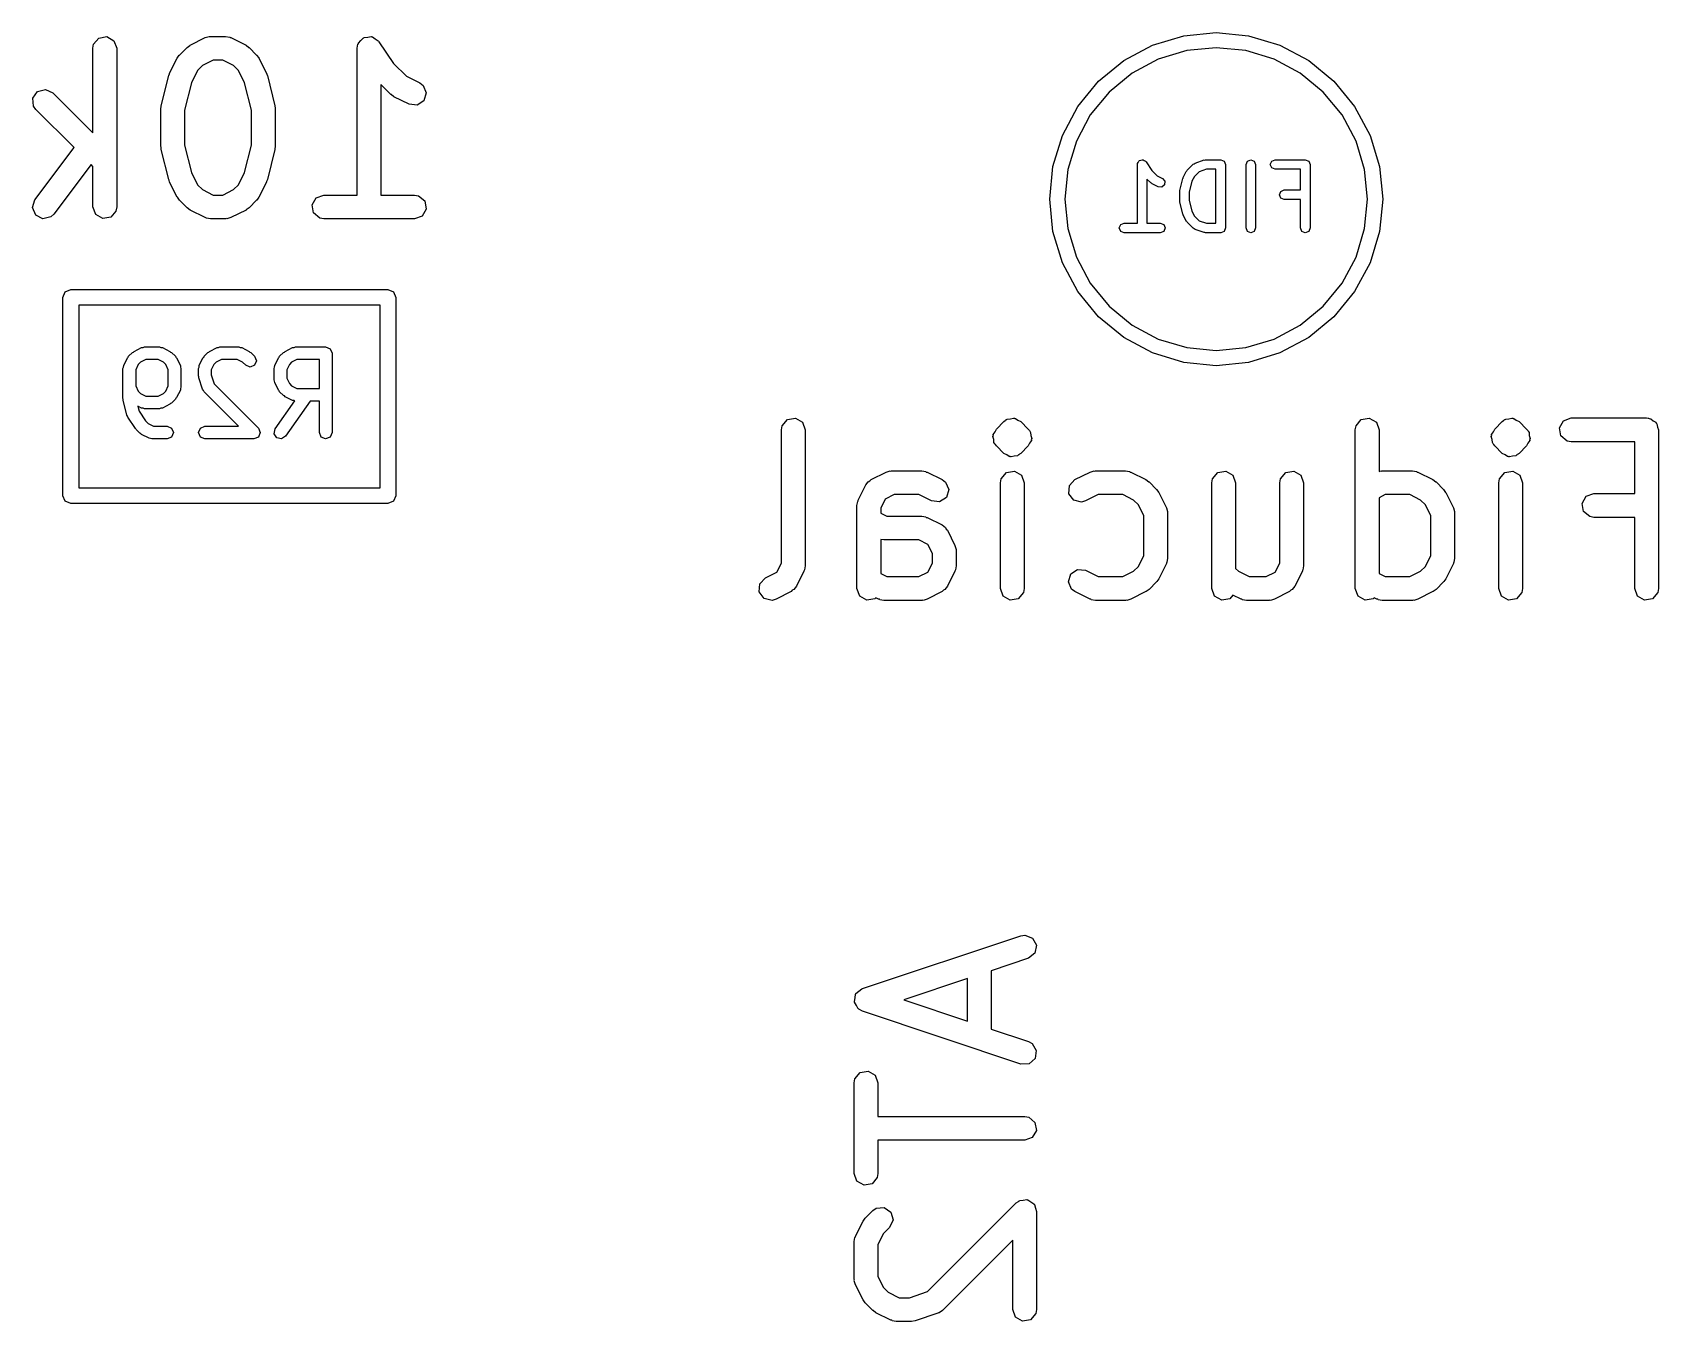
# Model space of a CAD drawing. Extents: x 0.04 to 2.99, y 0.2 to 2.17.
# Drawn here: x 2.5841 to 2.9878, y 1.4794 to 1.7993 of the extents above; entities that cross this region are included whole.
import ezdxf

# ---------------------------------------------------------------- set-up
doc = ezdxf.new("R2010")
doc.units = 0
doc.header["$MEASUREMENT"] = 0
doc.layers.add('BLACK', color=7, linetype='CONTINUOUS')

msp = doc.modelspace()

# ---------------------------------------------------------------- linework, layer by layer
at = {"layer": 'BLACK', "linetype": 'CONTINUOUS'}
for p, q in [((2.59911, 1.79542), (2.59929, 1.79643)), ((2.59929, 1.79643), (2.60059, 1.79798)), ((2.60059, 1.79798), (2.60258, 1.79833)), ((2.60258, 1.79833), (2.60433, 1.79732)), ((2.60433, 1.79732), (2.60502, 1.79542)), ((2.62324, 1.79619), (2.62699, 1.79807)), ((2.62699, 1.79807), (2.62798, 1.79836)), ((2.62798, 1.79836), (2.62815, 1.79832)), ((2.62815, 1.79832), (2.62831, 1.79838)), ((2.62831, 1.79838), (2.63206, 1.79838)), ((2.63206, 1.79838), (2.63307, 1.7982)), ((2.63307, 1.7982), (2.63321, 1.79809)), ((2.63321, 1.79809), (2.63338, 1.79807)), ((2.63338, 1.79807), (2.63713, 1.79619)), ((2.66473, 1.79542), (2.66491, 1.79643)), ((2.66491, 1.79643), (2.66502, 1.79656)), ((2.66502, 1.79656), (2.66504, 1.79673)), ((2.66504, 1.79673), (2.66566, 1.79733)), ((2.66566, 1.79733), (2.66621, 1.79798)), ((2.66621, 1.79798), (2.66637, 1.79801)), ((2.66637, 1.79801), (2.6665, 1.79813)), ((2.6665, 1.79813), (2.66735, 1.79818)), ((2.66735, 1.79818), (2.6682, 1.79833)), ((2.6682, 1.79833), (2.66834, 1.79825)), ((2.66834, 1.79825), (2.66851, 1.79826)), ((2.66851, 1.79826), (2.6692, 1.79775)), ((2.6692, 1.79775), (2.66995, 1.79732)), ((2.66995, 1.79732), (2.67, 1.79716)), ((2.67, 1.79716), (2.67014, 1.79706)), ((2.67014, 1.79706), (2.67373, 1.79168)), ((2.86218, 1.79619), (2.86994, 1.79854)), ((2.86994, 1.79854), (2.878, 1.79934)), ((2.878, 1.79934), (2.88606, 1.79854)), ((2.88606, 1.79854), (2.89382, 1.79619)), ((2.59911, 1.77443), (2.59911, 1.79542)), ((2.60502, 1.79542), (2.60502, 1.75605)), ((2.61817, 1.78925), (2.62005, 1.793)), ((2.62005, 1.793), (2.62057, 1.7937)), ((2.62057, 1.7937), (2.6206, 1.79376)), ((2.6206, 1.79376), (2.62248, 1.79564)), ((2.62248, 1.79564), (2.6232, 1.79614)), ((2.6232, 1.79614), (2.62324, 1.79619)), ((2.62901, 1.79247), (2.62631, 1.79112)), ((2.63137, 1.79247), (2.62901, 1.79247)), ((2.63406, 1.79112), (2.63137, 1.79247)), ((2.63713, 1.79619), (2.63784, 1.79566)), ((2.63784, 1.79566), (2.6379, 1.79564)), ((2.6379, 1.79564), (2.63977, 1.79376)), ((2.63977, 1.79376), (2.64028, 1.79304)), ((2.64028, 1.79304), (2.64033, 1.793)), ((2.64033, 1.793), (2.6422, 1.78925)), ((2.66473, 1.75901), (2.66473, 1.79542)), ((2.85503, 1.79237), (2.86218, 1.79619)), ((2.86362, 1.79272), (2.85712, 1.78925)), ((2.87067, 1.79486), (2.86362, 1.79272)), ((2.878, 1.79558), (2.87067, 1.79486)), ((2.88533, 1.79486), (2.878, 1.79558)), ((2.89238, 1.79272), (2.88533, 1.79486)), ((2.89888, 1.78925), (2.89238, 1.79272)), ((2.89382, 1.79619), (2.90097, 1.79237)), ((2.61607, 1.78114), (2.61795, 1.78864)), ((2.61795, 1.78864), (2.61816, 1.78911)), ((2.61816, 1.78911), (2.61817, 1.78925)), ((2.62512, 1.78993), (2.6236, 1.78689)), ((2.62631, 1.79112), (2.62512, 1.78993)), ((2.63526, 1.78993), (2.63406, 1.79112)), ((2.63678, 1.78689), (2.63526, 1.78993)), ((2.6422, 1.78925), (2.64235, 1.78876)), ((2.64235, 1.78876), (2.64243, 1.78864)), ((2.64243, 1.78864), (2.6443, 1.78114)), ((2.67373, 1.79168), (2.67693, 1.78848)), ((2.67693, 1.78848), (2.68025, 1.78682)), ((2.84877, 1.78723), (2.85503, 1.79237)), ((2.85712, 1.78925), (2.85143, 1.78457)), ((2.90457, 1.78457), (2.89888, 1.78925)), ((2.90097, 1.79237), (2.90723, 1.78723)), ((2.58422, 1.78307), (2.58537, 1.78472)), ((2.58537, 1.78472), (2.58733, 1.78524)), ((2.58733, 1.78524), (2.58916, 1.78439)), ((2.58916, 1.78439), (2.59911, 1.77443)), ((2.6236, 1.78689), (2.62189, 1.78006)), ((2.63848, 1.78006), (2.63678, 1.78689)), ((2.67309, 1.78396), (2.67064, 1.78642)), ((2.67064, 1.78642), (2.67064, 1.75901)), ((2.68025, 1.78682), (2.68108, 1.78621)), ((2.68108, 1.78621), (2.68188, 1.78435)), ((2.68188, 1.78435), (2.6813, 1.78242)), ((2.84363, 1.78097), (2.84877, 1.78723)), ((2.85143, 1.78457), (2.84675, 1.77888)), ((2.90925, 1.77888), (2.90457, 1.78457)), ((2.90723, 1.78723), (2.91237, 1.78097)), ((2.58439, 1.78105), (2.58422, 1.78307)), ((2.58498, 1.78021), (2.58439, 1.78105)), ((2.61599, 1.78043), (2.61609, 1.78101)), ((2.61599, 1.77105), (2.61599, 1.78043)), ((2.61609, 1.78101), (2.61607, 1.78114)), ((2.6443, 1.78114), (2.64434, 1.78055)), ((2.64434, 1.78055), (2.64439, 1.78043)), ((2.64439, 1.78043), (2.64439, 1.77105)), ((2.67315, 1.78394), (2.67309, 1.78396)), ((2.67386, 1.78341), (2.67315, 1.78394)), ((2.67761, 1.78153), (2.67386, 1.78341)), ((2.67962, 1.7813), (2.67761, 1.78153)), ((2.6813, 1.78242), (2.67962, 1.7813)), ((2.83981, 1.77382), (2.84363, 1.78097)), ((2.91237, 1.78097), (2.91619, 1.77382)), ((2.59442, 1.77078), (2.58498, 1.78021)), ((2.62189, 1.78006), (2.62189, 1.77142)), ((2.63848, 1.77142), (2.63848, 1.78006)), ((2.84675, 1.77888), (2.84328, 1.77238)), ((2.91272, 1.77238), (2.90925, 1.77888)), ((2.83746, 1.76606), (2.83981, 1.77382)), ((2.84328, 1.77238), (2.84114, 1.76533)), ((2.91486, 1.76533), (2.91272, 1.77238)), ((2.91619, 1.77382), (2.91854, 1.76606)), ((2.58471, 1.75783), (2.59442, 1.77078)), ((2.61603, 1.77092), (2.61599, 1.77105)), ((2.61607, 1.77034), (2.61603, 1.77092)), ((2.61795, 1.76284), (2.61607, 1.77034)), ((2.62189, 1.77142), (2.6236, 1.76458)), ((2.63678, 1.76458), (2.63848, 1.77142)), ((2.6443, 1.77034), (2.64243, 1.76284)), ((2.64439, 1.77105), (2.64429, 1.77047)), ((2.64429, 1.77047), (2.6443, 1.77034)), ((2.59864, 1.76656), (2.58943, 1.75428)), ((2.59911, 1.76608), (2.59864, 1.76656)), ((2.59911, 1.75605), (2.59911, 1.76608)), ((2.6236, 1.76458), (2.62512, 1.76155)), ((2.63526, 1.76155), (2.63678, 1.76458)), ((2.83666, 1.758), (2.83746, 1.76606)), ((2.84114, 1.76533), (2.84042, 1.758)), ((2.85845, 1.76659), (2.85849, 1.7667)), ((2.85845, 1.75202), (2.85845, 1.76659)), ((2.85847, 1.76682), (2.85866, 1.7671)), ((2.85849, 1.7667), (2.85847, 1.76682)), ((2.85866, 1.7671), (2.85879, 1.76742)), ((2.85879, 1.76742), (2.8589, 1.76747)), ((2.8589, 1.76747), (2.85897, 1.76757)), ((2.85897, 1.76757), (2.85931, 1.76764)), ((2.85931, 1.76764), (2.85963, 1.76777)), ((2.85963, 1.76777), (2.85974, 1.76772)), ((2.85974, 1.76772), (2.85986, 1.76774)), ((2.85986, 1.76774), (2.86014, 1.76755)), ((2.86014, 1.76755), (2.86046, 1.76742)), ((2.86046, 1.76742), (2.86051, 1.76731)), ((2.86051, 1.76731), (2.86061, 1.76724)), ((2.86061, 1.76724), (2.86204, 1.76509)), ((2.86204, 1.76509), (2.86333, 1.76381)), ((2.86982, 1.76336), (2.87057, 1.76486)), ((2.87057, 1.76486), (2.87072, 1.76499)), ((2.87072, 1.76499), (2.87079, 1.76517)), ((2.87079, 1.76517), (2.87229, 1.76667)), ((2.87229, 1.76667), (2.87254, 1.76678)), ((2.87254, 1.76678), (2.87275, 1.76696)), ((2.87376, 1.7648), (2.8726, 1.76364)), ((2.87275, 1.76696), (2.875, 1.76771)), ((2.87557, 1.7654), (2.87376, 1.7648)), ((2.875, 1.76771), (2.8752, 1.76769)), ((2.8752, 1.76769), (2.87538, 1.76777)), ((2.87538, 1.76777), (2.87912, 1.76777)), ((2.87794, 1.7654), (2.87557, 1.7654)), ((2.87794, 1.75202), (2.87794, 1.7654)), ((2.87912, 1.76777), (2.87996, 1.76742)), ((2.87996, 1.76742), (2.88031, 1.76659)), ((2.88031, 1.76659), (2.88031, 1.75084)), ((2.88544, 1.76659), (2.88579, 1.76742)), ((2.88544, 1.75084), (2.88544, 1.76659)), ((2.88579, 1.76742), (2.88662, 1.76777)), ((2.88662, 1.76777), (2.88746, 1.76742)), ((2.88746, 1.76742), (2.8878, 1.76659)), ((2.8878, 1.76659), (2.8878, 1.75084)), ((2.89144, 1.76659), (2.89179, 1.76742)), ((2.89179, 1.76575), (2.89144, 1.76659)), ((2.89179, 1.76742), (2.89262, 1.76777)), ((2.89262, 1.7654), (2.89179, 1.76575)), ((2.89262, 1.76777), (2.90012, 1.76777)), ((2.89894, 1.7654), (2.89262, 1.7654)), ((2.89894, 1.76027), (2.89894, 1.7654)), ((2.90012, 1.76777), (2.90096, 1.76742)), ((2.90096, 1.76742), (2.9013, 1.76659)), ((2.9013, 1.76659), (2.9013, 1.75084)), ((2.91558, 1.758), (2.91486, 1.76533)), ((2.91854, 1.76606), (2.91934, 1.758)), ((2.61803, 1.76272), (2.61795, 1.76284)), ((2.61817, 1.76223), (2.61803, 1.76272)), ((2.62005, 1.75848), (2.61817, 1.76223)), ((2.62512, 1.76155), (2.62631, 1.76036)), ((2.62631, 1.76036), (2.62901, 1.75901)), ((2.63137, 1.75901), (2.63406, 1.76036)), ((2.63406, 1.76036), (2.63526, 1.76155)), ((2.6422, 1.76223), (2.64033, 1.75848)), ((2.64222, 1.76237), (2.6422, 1.76223)), ((2.64243, 1.76284), (2.64222, 1.76237)), ((2.86179, 1.762), (2.86081, 1.76298)), ((2.86081, 1.76298), (2.86081, 1.75202)), ((2.86197, 1.76193), (2.86179, 1.762)), ((2.8621, 1.76178), (2.86197, 1.76193)), ((2.8636, 1.76103), (2.8621, 1.76178)), ((2.86333, 1.76381), (2.86465, 1.76314)), ((2.8645, 1.76097), (2.8636, 1.76103)), ((2.86518, 1.76156), (2.8645, 1.76097)), ((2.86465, 1.76314), (2.86525, 1.76246)), ((2.86525, 1.76246), (2.86518, 1.76156)), ((2.86898, 1.76012), (2.86973, 1.76312)), ((2.869, 1.75997), (2.86898, 1.76012)), ((2.86973, 1.76312), (2.86981, 1.76323)), ((2.86981, 1.76323), (2.86982, 1.76336)), ((2.87199, 1.76242), (2.87131, 1.75969)), ((2.8726, 1.76364), (2.87199, 1.76242)), ((2.89404, 1.75992), (2.89487, 1.76027)), ((2.89487, 1.76027), (2.89894, 1.76027)), ((2.58412, 1.75589), (2.58471, 1.75783)), ((2.62009, 1.75844), (2.62005, 1.75848)), ((2.6206, 1.75772), (2.62009, 1.75844)), ((2.62248, 1.75584), (2.6206, 1.75772)), ((2.62901, 1.75901), (2.63137, 1.75901)), ((2.63977, 1.75772), (2.6379, 1.75584)), ((2.6398, 1.75777), (2.63977, 1.75772)), ((2.64033, 1.75848), (2.6398, 1.75777)), ((2.65353, 1.75657), (2.65454, 1.75832)), ((2.65388, 1.75458), (2.65353, 1.75657)), ((2.65454, 1.75832), (2.65643, 1.75901)), ((2.65643, 1.75901), (2.66473, 1.75901)), ((2.67064, 1.75901), (2.67893, 1.75901)), ((2.67893, 1.75901), (2.67994, 1.75883)), ((2.67994, 1.75883), (2.68149, 1.75753)), ((2.68149, 1.75753), (2.68184, 1.75554)), ((2.83746, 1.74994), (2.83666, 1.758)), ((2.84042, 1.758), (2.84114, 1.75067)), ((2.86894, 1.75984), (2.869, 1.75997)), ((2.86894, 1.75759), (2.86894, 1.75984)), ((2.869, 1.75745), (2.86894, 1.75759)), ((2.86898, 1.7573), (2.869, 1.75745)), ((2.86973, 1.7543), (2.86898, 1.7573)), ((2.87131, 1.75969), (2.87131, 1.75773)), ((2.87131, 1.75773), (2.87199, 1.755)), ((2.89369, 1.75909), (2.89404, 1.75992)), ((2.89404, 1.75825), (2.89369, 1.75909)), ((2.89487, 1.75791), (2.89404, 1.75825)), ((2.89894, 1.75791), (2.89487, 1.75791)), ((2.89894, 1.75084), (2.89894, 1.75791)), ((2.91486, 1.75067), (2.91558, 1.758)), ((2.91934, 1.758), (2.91854, 1.74994)), ((2.58491, 1.75404), (2.58412, 1.75589)), ((2.58672, 1.75312), (2.58491, 1.75404)), ((2.58868, 1.75358), (2.58672, 1.75312)), ((2.58943, 1.75428), (2.58868, 1.75358)), ((2.5998, 1.75416), (2.59911, 1.75605)), ((2.60155, 1.75315), (2.5998, 1.75416)), ((2.60354, 1.7535), (2.60155, 1.75315)), ((2.60484, 1.75504), (2.60354, 1.7535)), ((2.60502, 1.75605), (2.60484, 1.75504)), ((2.62253, 1.75581), (2.62248, 1.75584)), ((2.62324, 1.75529), (2.62253, 1.75581)), ((2.62699, 1.75341), (2.62324, 1.75529)), ((2.62717, 1.75339), (2.62699, 1.75341)), ((2.6273, 1.75328), (2.62717, 1.75339)), ((2.62831, 1.7531), (2.6273, 1.75328)), ((2.63206, 1.7531), (2.62831, 1.7531)), ((2.63223, 1.75316), (2.63206, 1.7531)), ((2.6324, 1.75312), (2.63223, 1.75316)), ((2.63338, 1.75341), (2.6324, 1.75312)), ((2.63713, 1.75529), (2.63338, 1.75341)), ((2.63718, 1.75533), (2.63713, 1.75529)), ((2.6379, 1.75584), (2.63718, 1.75533)), ((2.65542, 1.75328), (2.65388, 1.75458)), ((2.65643, 1.7531), (2.65542, 1.75328)), ((2.67893, 1.7531), (2.65643, 1.7531)), ((2.68083, 1.75379), (2.67893, 1.7531)), ((2.68184, 1.75554), (2.68083, 1.75379)), ((2.85429, 1.75167), (2.85513, 1.75202)), ((2.85513, 1.75202), (2.85845, 1.75202)), ((2.86081, 1.75202), (2.86413, 1.75202)), ((2.86413, 1.75202), (2.86496, 1.75167)), ((2.86981, 1.75419), (2.86973, 1.7543)), ((2.86982, 1.75406), (2.86981, 1.75419)), ((2.87057, 1.75256), (2.86982, 1.75406)), ((2.87072, 1.75243), (2.87057, 1.75256)), ((2.87079, 1.75225), (2.87072, 1.75243)), ((2.87229, 1.75075), (2.87079, 1.75225)), ((2.87199, 1.755), (2.8726, 1.75379)), ((2.8726, 1.75379), (2.87376, 1.75262)), ((2.87376, 1.75262), (2.87557, 1.75202)), ((2.87557, 1.75202), (2.87794, 1.75202)), ((2.83981, 1.74218), (2.83746, 1.74994)), ((2.84114, 1.75067), (2.84328, 1.74362)), ((2.85395, 1.75084), (2.85429, 1.75167)), ((2.85429, 1.75), (2.85395, 1.75084)), ((2.85513, 1.74966), (2.85429, 1.75)), ((2.85963, 1.74966), (2.85513, 1.74966)), ((2.86413, 1.74966), (2.85963, 1.74966)), ((2.86496, 1.75), (2.86413, 1.74966)), ((2.86496, 1.75167), (2.86531, 1.75084)), ((2.86531, 1.75084), (2.86496, 1.75)), ((2.87254, 1.75065), (2.87229, 1.75075)), ((2.87275, 1.75047), (2.87254, 1.75065)), ((2.875, 1.74972), (2.87275, 1.75047)), ((2.8752, 1.74973), (2.875, 1.74972)), ((2.87538, 1.74966), (2.8752, 1.74973)), ((2.87912, 1.74966), (2.87538, 1.74966)), ((2.87996, 1.75), (2.87912, 1.74966)), ((2.88031, 1.75084), (2.87996, 1.75)), ((2.88579, 1.75), (2.88544, 1.75084)), ((2.88662, 1.74966), (2.88579, 1.75)), ((2.88746, 1.75), (2.88662, 1.74966)), ((2.8878, 1.75084), (2.88746, 1.75)), ((2.89929, 1.75), (2.89894, 1.75084)), ((2.90012, 1.74966), (2.89929, 1.75)), ((2.90096, 1.75), (2.90012, 1.74966)), ((2.9013, 1.75084), (2.90096, 1.75)), ((2.91272, 1.74362), (2.91486, 1.75067)), ((2.91854, 1.74994), (2.91619, 1.74218)), ((2.84363, 1.73503), (2.83981, 1.74218)), ((2.84328, 1.74362), (2.84675, 1.73712)), ((2.90925, 1.73712), (2.91272, 1.74362)), ((2.91619, 1.74218), (2.91237, 1.73503)), ((2.84675, 1.73712), (2.85143, 1.73143)), ((2.90457, 1.73143), (2.90925, 1.73712)), ((2.59166, 1.73361), (2.59224, 1.735)), ((2.59166, 1.68439), (2.59166, 1.73361)), ((2.59224, 1.735), (2.59363, 1.73557)), ((2.59363, 1.73557), (2.67237, 1.73557)), ((2.67237, 1.73557), (2.67376, 1.735)), ((2.67376, 1.735), (2.67434, 1.73361)), ((2.67434, 1.73361), (2.67434, 1.68439)), ((2.84877, 1.72877), (2.84363, 1.73503)), ((2.91237, 1.73503), (2.90723, 1.72877)), ((2.5956, 1.73164), (2.5956, 1.68636)), ((2.6704, 1.73164), (2.5956, 1.73164)), ((2.6704, 1.68636), (2.6704, 1.73164)), ((2.85503, 1.72363), (2.84877, 1.72877)), ((2.85143, 1.73143), (2.85712, 1.72675)), ((2.89888, 1.72675), (2.90457, 1.73143)), ((2.90723, 1.72877), (2.90097, 1.72363)), ((2.85712, 1.72675), (2.86362, 1.72328)), ((2.89238, 1.72328), (2.89888, 1.72675)), ((2.60798, 1.71898), (2.60892, 1.71992)), ((2.60892, 1.71992), (2.60916, 1.72002)), ((2.60916, 1.72002), (2.60933, 1.72021)), ((2.60933, 1.72021), (2.6112, 1.72115)), ((2.6112, 1.72115), (2.61157, 1.72118)), ((2.61157, 1.72118), (2.61191, 1.72132)), ((2.61191, 1.72132), (2.61566, 1.72132)), ((2.61566, 1.72132), (2.616, 1.72118)), ((2.616, 1.72118), (2.61636, 1.72115)), ((2.61636, 1.72115), (2.61824, 1.72021)), ((2.61824, 1.72021), (2.61841, 1.72002)), ((2.61841, 1.72002), (2.61865, 1.71992)), ((2.61865, 1.71992), (2.61958, 1.71898)), ((2.62673, 1.71898), (2.62767, 1.71992)), ((2.62767, 1.71992), (2.62791, 1.72002)), ((2.62791, 1.72002), (2.62808, 1.72021)), ((2.62808, 1.72021), (2.62995, 1.72115)), ((2.62995, 1.72115), (2.63032, 1.72118)), ((2.63032, 1.72118), (2.63066, 1.72132)), ((2.63066, 1.72132), (2.63534, 1.72132)), ((2.63534, 1.72132), (2.63568, 1.72118)), ((2.63568, 1.72118), (2.63605, 1.72115)), ((2.63605, 1.72115), (2.63792, 1.72021)), ((2.63792, 1.72021), (2.63809, 1.72002)), ((2.63809, 1.72002), (2.63833, 1.71992)), ((2.63833, 1.71992), (2.63927, 1.71898)), ((2.64548, 1.71898), (2.64642, 1.71992)), ((2.64642, 1.71992), (2.64666, 1.72002)), ((2.64666, 1.72002), (2.64683, 1.72021)), ((2.64683, 1.72021), (2.6487, 1.72115)), ((2.6487, 1.72115), (2.64907, 1.72118)), ((2.64907, 1.72118), (2.6494, 1.72132)), ((2.6494, 1.72132), (2.6569, 1.72132)), ((2.6569, 1.72132), (2.65802, 1.72086)), ((2.65802, 1.72086), (2.65848, 1.71974)), ((2.65848, 1.71974), (2.65848, 1.70006)), ((2.86218, 1.71981), (2.85503, 1.72363)), ((2.86994, 1.71746), (2.86218, 1.71981)), ((2.86362, 1.72328), (2.87067, 1.72114)), ((2.87067, 1.72114), (2.878, 1.72042)), ((2.878, 1.72042), (2.88533, 1.72114)), ((2.88533, 1.72114), (2.89238, 1.72328)), ((2.89382, 1.71981), (2.88606, 1.71746)), ((2.90097, 1.72363), (2.89382, 1.71981)), ((2.60658, 1.71599), (2.60672, 1.71633)), ((2.60658, 1.70849), (2.60658, 1.71599)), ((2.60672, 1.71633), (2.60675, 1.7167)), ((2.60675, 1.7167), (2.60769, 1.71857)), ((2.60769, 1.71857), (2.60788, 1.71874)), ((2.60788, 1.71874), (2.60798, 1.71898)), ((2.61039, 1.71693), (2.60973, 1.71562)), ((2.61097, 1.71751), (2.61039, 1.71693)), ((2.61228, 1.71817), (2.61097, 1.71751)), ((2.61529, 1.71817), (2.61228, 1.71817)), ((2.6166, 1.71751), (2.61529, 1.71817)), ((2.61718, 1.71693), (2.6166, 1.71751)), ((2.61783, 1.71562), (2.61718, 1.71693)), ((2.61958, 1.71898), (2.61968, 1.71874)), ((2.61968, 1.71874), (2.61988, 1.71857)), ((2.61988, 1.71857), (2.62082, 1.7167)), ((2.62082, 1.7167), (2.62084, 1.71633)), ((2.62084, 1.71633), (2.62098, 1.71599)), ((2.62098, 1.71599), (2.62098, 1.71131)), ((2.62533, 1.71599), (2.62547, 1.71633)), ((2.62533, 1.71412), (2.62533, 1.71599)), ((2.62547, 1.71633), (2.6255, 1.7167)), ((2.6255, 1.7167), (2.62644, 1.71857)), ((2.62644, 1.71857), (2.62663, 1.71874)), ((2.62663, 1.71874), (2.62673, 1.71898)), ((2.62914, 1.71693), (2.62848, 1.71562)), ((2.62971, 1.71751), (2.62914, 1.71693)), ((2.63103, 1.71817), (2.62971, 1.71751)), ((2.63497, 1.71817), (2.63103, 1.71817)), ((2.63629, 1.71751), (2.63497, 1.71817)), ((2.63704, 1.71675), (2.63629, 1.71751)), ((2.63816, 1.71629), (2.63704, 1.71675)), ((2.63927, 1.71675), (2.63816, 1.71629)), ((2.63927, 1.71898), (2.63973, 1.71787)), ((2.63973, 1.71787), (2.63927, 1.71675)), ((2.64408, 1.71599), (2.64422, 1.71633)), ((2.64408, 1.71318), (2.64408, 1.71599)), ((2.64422, 1.71633), (2.64425, 1.7167)), ((2.64425, 1.7167), (2.64518, 1.71857)), ((2.64518, 1.71857), (2.64538, 1.71874)), ((2.64538, 1.71874), (2.64548, 1.71898)), ((2.64789, 1.71693), (2.64723, 1.71562)), ((2.64846, 1.71751), (2.64789, 1.71693)), ((2.64978, 1.71817), (2.64846, 1.71751)), ((2.65533, 1.71817), (2.64978, 1.71817)), ((2.65533, 1.71101), (2.65533, 1.71817)), ((2.878, 1.71666), (2.86994, 1.71746)), ((2.88606, 1.71746), (2.878, 1.71666)), ((2.60973, 1.71562), (2.60973, 1.71168)), ((2.60973, 1.71168), (2.61039, 1.71036)), ((2.61718, 1.71036), (2.61783, 1.71168)), ((2.61783, 1.71168), (2.61783, 1.71562)), ((2.62543, 1.71388), (2.62533, 1.71412)), ((2.62541, 1.71362), (2.62543, 1.71388)), ((2.62635, 1.71081), (2.62541, 1.71362)), ((2.62848, 1.71562), (2.62848, 1.71437)), ((2.62848, 1.71437), (2.62922, 1.71216)), ((2.62922, 1.71216), (2.64021, 1.70117)), ((2.64422, 1.71284), (2.64408, 1.71318)), ((2.64425, 1.71248), (2.64422, 1.71284)), ((2.64518, 1.7106), (2.64425, 1.71248)), ((2.64723, 1.71562), (2.64723, 1.71355)), ((2.64723, 1.71355), (2.64789, 1.71224)), ((2.64789, 1.71224), (2.64846, 1.71166)), ((2.64846, 1.71166), (2.64978, 1.71101)), ((2.60666, 1.70831), (2.60658, 1.70849)), ((2.60663, 1.70811), (2.60666, 1.70831)), ((2.60757, 1.70436), (2.60663, 1.70811)), ((2.61039, 1.71036), (2.61097, 1.70979)), ((2.61097, 1.70979), (2.61228, 1.70913)), ((2.61228, 1.70913), (2.61529, 1.70913)), ((2.61529, 1.70913), (2.6166, 1.70979)), ((2.6166, 1.70979), (2.61718, 1.71036)), ((2.61958, 1.70832), (2.61865, 1.70738)), ((2.61968, 1.70856), (2.61958, 1.70832)), ((2.61988, 1.70873), (2.61968, 1.70856)), ((2.62082, 1.7106), (2.61988, 1.70873)), ((2.62084, 1.71097), (2.62082, 1.7106)), ((2.62098, 1.71131), (2.62084, 1.71097)), ((2.62659, 1.71053), (2.62635, 1.71081)), ((2.62673, 1.71019), (2.62659, 1.71053)), ((2.63529, 1.70163), (2.62673, 1.71019)), ((2.64436, 1.70096), (2.64924, 1.70792)), ((2.64538, 1.71043), (2.64518, 1.7106)), ((2.64548, 1.71019), (2.64538, 1.71043)), ((2.64642, 1.70925), (2.64548, 1.71019)), ((2.64666, 1.70916), (2.64642, 1.70925)), ((2.64683, 1.70896), (2.64666, 1.70916)), ((2.6487, 1.70802), (2.64683, 1.70896)), ((2.65304, 1.70786), (2.64694, 1.69915)), ((2.64907, 1.708), (2.6487, 1.70802)), ((2.64924, 1.70792), (2.64907, 1.708)), ((2.64978, 1.71101), (2.65533, 1.71101)), ((2.65533, 1.70786), (2.65304, 1.70786)), ((2.65533, 1.70006), (2.65533, 1.70786)), ((2.60773, 1.70414), (2.60757, 1.70436)), ((2.60779, 1.70387), (2.60773, 1.70414)), ((2.60966, 1.70106), (2.60779, 1.70387)), ((2.6112, 1.70615), (2.61025, 1.70663)), ((2.61025, 1.70663), (2.61056, 1.70539)), ((2.61056, 1.70539), (2.6122, 1.70294)), ((2.61157, 1.70612), (2.6112, 1.70615)), ((2.61191, 1.70598), (2.61157, 1.70612)), ((2.61566, 1.70598), (2.61191, 1.70598)), ((2.616, 1.70612), (2.61566, 1.70598)), ((2.61636, 1.70615), (2.616, 1.70612)), ((2.61824, 1.70709), (2.61636, 1.70615)), ((2.61841, 1.70728), (2.61824, 1.70709)), ((2.61865, 1.70738), (2.61841, 1.70728)), ((2.77154, 1.70328), (2.77353, 1.70363)), ((2.77353, 1.70363), (2.77528, 1.70262)), ((2.8269, 1.70347), (2.82764, 1.70367)), ((2.82764, 1.70367), (2.82776, 1.70361)), ((2.82776, 1.70361), (2.82789, 1.70363)), ((2.82789, 1.70363), (2.82801, 1.70356)), ((2.82801, 1.70356), (2.82815, 1.70358)), ((2.82815, 1.70358), (2.82877, 1.70314)), ((2.91402, 1.70328), (2.91601, 1.70363)), ((2.91601, 1.70363), (2.91776, 1.70262)), ((2.95063, 1.70347), (2.95137, 1.70367)), ((2.95137, 1.70367), (2.9515, 1.70361)), ((2.9515, 1.70361), (2.95163, 1.70363)), ((2.95163, 1.70363), (2.95175, 1.70356)), ((2.95175, 1.70356), (2.95188, 1.70358)), ((2.95188, 1.70358), (2.95251, 1.70314)), ((2.96422, 1.70299), (2.96611, 1.70368)), ((2.96611, 1.70368), (2.98486, 1.70368)), ((2.98486, 1.70368), (2.98525, 1.70361)), ((2.98525, 1.70361), (2.98537, 1.70363)), ((2.98537, 1.70363), (2.98549, 1.70357)), ((2.6098, 1.70097), (2.60966, 1.70106)), ((2.60986, 1.70082), (2.6098, 1.70097)), ((2.6108, 1.69988), (2.60986, 1.70082)), ((2.61103, 1.69978), (2.6108, 1.69988)), ((2.6112, 1.69959), (2.61103, 1.69978)), ((2.61308, 1.69865), (2.6112, 1.69959)), ((2.6122, 1.70294), (2.61284, 1.70229)), ((2.61284, 1.70229), (2.61416, 1.70163)), ((2.61416, 1.70163), (2.61753, 1.70163)), ((2.61753, 1.70163), (2.61865, 1.70117)), ((2.61865, 1.70117), (2.61911, 1.70006)), ((2.61911, 1.70006), (2.61865, 1.69894)), ((2.62533, 1.70006), (2.62579, 1.70117)), ((2.62579, 1.69894), (2.62533, 1.70006)), ((2.62579, 1.70117), (2.62691, 1.70163)), ((2.62691, 1.70163), (2.63529, 1.70163)), ((2.64021, 1.70117), (2.64067, 1.70006)), ((2.64067, 1.70006), (2.64021, 1.69894)), ((2.6441, 1.69978), (2.64436, 1.70096)), ((2.64475, 1.69877), (2.6441, 1.69978)), ((2.65579, 1.69894), (2.65533, 1.70006)), ((2.65848, 1.70006), (2.65802, 1.69894)), ((2.77006, 1.70072), (2.77024, 1.70173)), ((2.77006, 1.66767), (2.77006, 1.70072)), ((2.77024, 1.70173), (2.77154, 1.70328)), ((2.77528, 1.70262), (2.77597, 1.70072)), ((2.77597, 1.70072), (2.77597, 1.66698)), ((2.82265, 1.69961), (2.82309, 1.70024)), ((2.82268, 1.69935), (2.82265, 1.69961)), ((2.82309, 1.70024), (2.82342, 1.70094)), ((2.82342, 1.70094), (2.82529, 1.70281)), ((2.82529, 1.70281), (2.82561, 1.70303)), ((2.82561, 1.70303), (2.82569, 1.70314)), ((2.82569, 1.70314), (2.82581, 1.70318)), ((2.82581, 1.70318), (2.82582, 1.70318)), ((2.82582, 1.70318), (2.8259, 1.70328)), ((2.8259, 1.70328), (2.82598, 1.70329)), ((2.82598, 1.70329), (2.82613, 1.7034)), ((2.82613, 1.7034), (2.8269, 1.70347)), ((2.82877, 1.70314), (2.82947, 1.70281)), ((2.82947, 1.70281), (2.83134, 1.70094)), ((2.83134, 1.70094), (2.83157, 1.70062)), ((2.83157, 1.70062), (2.83167, 1.70054)), ((2.83167, 1.70054), (2.83171, 1.70042)), ((2.83171, 1.70042), (2.83193, 1.7001)), ((2.83193, 1.7001), (2.832, 1.69933)), ((2.91254, 1.70072), (2.91272, 1.70173)), ((2.91254, 1.66135), (2.91254, 1.70072)), ((2.91272, 1.70173), (2.91402, 1.70328)), ((2.91776, 1.70262), (2.91845, 1.70072)), ((2.91845, 1.70072), (2.91845, 1.6904)), ((2.94639, 1.69961), (2.94683, 1.70024)), ((2.94641, 1.69935), (2.94639, 1.69961)), ((2.94683, 1.70024), (2.94715, 1.70094)), ((2.94715, 1.70094), (2.94903, 1.70281)), ((2.94903, 1.70281), (2.94935, 1.70303)), ((2.94935, 1.70303), (2.94942, 1.70314)), ((2.94942, 1.70314), (2.94955, 1.70318)), ((2.94955, 1.70318), (2.94956, 1.70318)), ((2.94956, 1.70318), (2.94964, 1.70328)), ((2.94964, 1.70328), (2.94972, 1.70329)), ((2.94972, 1.70329), (2.94987, 1.7034)), ((2.94987, 1.7034), (2.95063, 1.70347)), ((2.95251, 1.70314), (2.9532, 1.70281)), ((2.9532, 1.70281), (2.95508, 1.70094)), ((2.95508, 1.70094), (2.9553, 1.70062)), ((2.9553, 1.70062), (2.95541, 1.70054)), ((2.95541, 1.70054), (2.95544, 1.70042)), ((2.95544, 1.70042), (2.95567, 1.7001)), ((2.95567, 1.7001), (2.95573, 1.69933)), ((2.96321, 1.70124), (2.96422, 1.70299)), ((2.96356, 1.69925), (2.96321, 1.70124)), ((2.98549, 1.70357), (2.98587, 1.7035)), ((2.98587, 1.7035), (2.98646, 1.70301)), ((2.98646, 1.70301), (2.98712, 1.70262)), ((2.98712, 1.70262), (2.98721, 1.70237)), ((2.98721, 1.70237), (2.98742, 1.7022)), ((2.98742, 1.7022), (2.98755, 1.70144)), ((2.98755, 1.70144), (2.98781, 1.70072)), ((2.98781, 1.70072), (2.98781, 1.66135)), ((2.61344, 1.69862), (2.61308, 1.69865)), ((2.61378, 1.69848), (2.61344, 1.69862)), ((2.61753, 1.69848), (2.61378, 1.69848)), ((2.61865, 1.69894), (2.61753, 1.69848)), ((2.62691, 1.69848), (2.62579, 1.69894)), ((2.63909, 1.69848), (2.62691, 1.69848)), ((2.64021, 1.69894), (2.63909, 1.69848)), ((2.64593, 1.69851), (2.64475, 1.69877)), ((2.64694, 1.69915), (2.64593, 1.69851)), ((2.6569, 1.69848), (2.65579, 1.69894)), ((2.65802, 1.69894), (2.6569, 1.69848)), ((2.82257, 1.69911), (2.82268, 1.69935)), ((2.82276, 1.69837), (2.82257, 1.69911)), ((2.82283, 1.6976), (2.82276, 1.69837)), ((2.82305, 1.69728), (2.82283, 1.6976)), ((2.82309, 1.69716), (2.82305, 1.69728)), ((2.8232, 1.69708), (2.82309, 1.69716)), ((2.82342, 1.69676), (2.8232, 1.69708)), ((2.82529, 1.69489), (2.82342, 1.69676)), ((2.83134, 1.69676), (2.82947, 1.69489)), ((2.83167, 1.69746), (2.83134, 1.69676)), ((2.83211, 1.69808), (2.83167, 1.69746)), ((2.832, 1.69933), (2.8322, 1.69859)), ((2.8322, 1.69859), (2.83208, 1.69835)), ((2.83208, 1.69835), (2.83211, 1.69808)), ((2.9463, 1.69911), (2.94641, 1.69935)), ((2.9465, 1.69837), (2.9463, 1.69911)), ((2.94656, 1.6976), (2.9465, 1.69837)), ((2.94679, 1.69728), (2.94656, 1.6976)), ((2.94682, 1.69716), (2.94679, 1.69728)), ((2.94693, 1.69708), (2.94682, 1.69716)), ((2.94715, 1.69676), (2.94693, 1.69708)), ((2.94903, 1.69489), (2.94715, 1.69676)), ((2.95508, 1.69676), (2.9532, 1.69489)), ((2.9554, 1.69746), (2.95508, 1.69676)), ((2.95584, 1.69808), (2.9554, 1.69746)), ((2.95573, 1.69933), (2.95593, 1.69859)), ((2.95593, 1.69859), (2.95582, 1.69835)), ((2.95582, 1.69835), (2.95584, 1.69808)), ((2.9651, 1.69795), (2.96356, 1.69925)), ((2.96611, 1.69777), (2.9651, 1.69795)), ((2.98191, 1.69777), (2.96611, 1.69777)), ((2.98191, 1.68493), (2.98191, 1.69777)), ((2.82599, 1.69456), (2.82529, 1.69489)), ((2.82662, 1.69412), (2.82599, 1.69456)), ((2.82675, 1.69413), (2.82662, 1.69412)), ((2.82687, 1.69407), (2.82675, 1.69413)), ((2.827, 1.69409), (2.82687, 1.69407)), ((2.82712, 1.69403), (2.827, 1.69409)), ((2.82786, 1.69423), (2.82712, 1.69403)), ((2.82863, 1.6943), (2.82786, 1.69423)), ((2.82878, 1.6944), (2.82863, 1.6943)), ((2.82886, 1.69442), (2.82878, 1.6944)), ((2.82894, 1.69452), (2.82886, 1.69442)), ((2.82895, 1.69452), (2.82894, 1.69452)), ((2.82907, 1.69456), (2.82895, 1.69452)), ((2.82915, 1.69466), (2.82907, 1.69456)), ((2.82947, 1.69489), (2.82915, 1.69466)), ((2.94972, 1.69456), (2.94903, 1.69489)), ((2.95035, 1.69412), (2.94972, 1.69456)), ((2.95049, 1.69413), (2.95035, 1.69412)), ((2.9506, 1.69407), (2.95049, 1.69413)), ((2.95074, 1.69409), (2.9506, 1.69407)), ((2.95086, 1.69403), (2.95074, 1.69409)), ((2.9516, 1.69423), (2.95086, 1.69403)), ((2.95236, 1.6943), (2.9516, 1.69423)), ((2.95251, 1.6944), (2.95236, 1.6943)), ((2.95259, 1.69442), (2.95251, 1.6944)), ((2.95268, 1.69452), (2.95259, 1.69442)), ((2.95281, 1.69456), (2.95268, 1.69452)), ((2.95268, 1.69452), (2.95268, 1.69452)), ((2.95288, 1.69466), (2.95281, 1.69456)), ((2.9532, 1.69489), (2.95288, 1.69466)), ((2.79099, 1.68705), (2.79161, 1.68787)), ((2.79161, 1.68787), (2.79201, 1.68805)), ((2.79201, 1.68805), (2.79232, 1.68837)), ((2.79232, 1.68837), (2.79606, 1.69024)), ((2.79606, 1.69024), (2.79705, 1.69053)), ((2.79705, 1.69053), (2.79722, 1.69049)), ((2.79722, 1.69049), (2.79739, 1.69055)), ((2.79739, 1.69055), (2.80488, 1.69055)), ((2.80488, 1.69055), (2.80589, 1.69037)), ((2.80589, 1.69037), (2.80603, 1.69026)), ((2.80603, 1.69026), (2.8062, 1.69024)), ((2.8062, 1.69024), (2.80995, 1.68837)), ((2.80995, 1.68837), (2.81078, 1.68776)), ((2.81078, 1.68776), (2.81158, 1.6859)), ((2.82443, 1.6876), (2.82461, 1.68861)), ((2.82443, 1.66135), (2.82443, 1.6876)), ((2.82461, 1.68861), (2.8259, 1.69016)), ((2.8259, 1.69016), (2.82789, 1.69051)), ((2.82789, 1.69051), (2.82964, 1.6895)), ((2.82964, 1.6895), (2.83033, 1.6876)), ((2.83033, 1.6876), (2.83033, 1.66135)), ((2.84155, 1.6869), (2.84293, 1.68837)), ((2.84293, 1.68837), (2.84668, 1.69024)), ((2.84668, 1.69024), (2.84767, 1.69053)), ((2.84767, 1.69053), (2.84784, 1.69049)), ((2.84784, 1.69049), (2.848, 1.69055)), ((2.848, 1.69055), (2.8555, 1.69055)), ((2.8555, 1.69055), (2.85651, 1.69037)), ((2.85651, 1.69037), (2.85665, 1.69026)), ((2.85665, 1.69026), (2.85682, 1.69024)), ((2.85682, 1.69024), (2.86057, 1.68837)), ((2.86057, 1.68837), (2.86128, 1.68784)), ((2.86128, 1.68784), (2.86134, 1.68781)), ((2.86134, 1.68781), (2.86321, 1.68594)), ((2.87692, 1.6876), (2.8771, 1.68861)), ((2.87692, 1.66135), (2.87692, 1.6876)), ((2.8771, 1.68861), (2.8784, 1.69016)), ((2.8784, 1.69016), (2.88039, 1.69051)), ((2.88039, 1.69051), (2.88214, 1.6895)), ((2.88214, 1.6895), (2.88283, 1.6876)), ((2.88283, 1.6876), (2.88283, 1.66633)), ((2.89379, 1.6876), (2.89397, 1.68861)), ((2.89379, 1.66767), (2.89379, 1.6876)), ((2.89397, 1.68861), (2.89527, 1.69016)), ((2.89527, 1.69016), (2.89726, 1.69051)), ((2.89726, 1.69051), (2.89901, 1.6895)), ((2.89901, 1.6895), (2.8997, 1.6876)), ((2.8997, 1.6876), (2.8997, 1.66698)), ((2.91845, 1.6904), (2.91891, 1.69053)), ((2.91891, 1.69053), (2.91908, 1.69049)), ((2.91908, 1.69049), (2.91924, 1.69055)), ((2.91924, 1.69055), (2.92674, 1.69055)), ((2.92674, 1.69055), (2.92775, 1.69037)), ((2.92775, 1.69037), (2.92789, 1.69026)), ((2.92789, 1.69026), (2.92806, 1.69024)), ((2.92806, 1.69024), (2.93181, 1.68837)), ((2.93181, 1.68837), (2.93252, 1.68784)), ((2.93252, 1.68784), (2.93258, 1.68781)), ((2.93258, 1.68781), (2.93446, 1.68594)), ((2.94816, 1.6876), (2.94834, 1.68861)), ((2.94816, 1.66135), (2.94816, 1.6876)), ((2.94834, 1.68861), (2.94964, 1.69016)), ((2.94964, 1.69016), (2.95163, 1.69051)), ((2.95163, 1.69051), (2.95338, 1.6895)), ((2.95338, 1.6895), (2.95407, 1.6876)), ((2.95407, 1.6876), (2.95407, 1.66135)), ((2.59224, 1.683), (2.59166, 1.68439)), ((2.5956, 1.68636), (2.6704, 1.68636)), ((2.67434, 1.68439), (2.67376, 1.683)), ((2.78912, 1.6833), (2.79099, 1.68705)), ((2.79584, 1.68352), (2.79471, 1.68128)), ((2.79808, 1.68465), (2.79584, 1.68352)), ((2.80419, 1.68465), (2.79808, 1.68465)), ((2.80731, 1.68308), (2.80419, 1.68465)), ((2.81101, 1.68397), (2.80932, 1.68285)), ((2.81158, 1.6859), (2.81101, 1.68397)), ((2.84142, 1.68488), (2.84155, 1.6869)), ((2.84263, 1.68326), (2.84142, 1.68488)), ((2.8487, 1.68465), (2.84557, 1.68308)), ((2.85481, 1.68465), (2.8487, 1.68465)), ((2.8575, 1.6833), (2.85481, 1.68465)), ((2.86321, 1.68594), (2.86372, 1.68522)), ((2.86372, 1.68522), (2.86377, 1.68517)), ((2.86377, 1.68517), (2.86564, 1.68142)), ((2.91994, 1.68465), (2.91845, 1.6839)), ((2.91845, 1.6839), (2.91845, 1.66505)), ((2.92605, 1.68465), (2.91994, 1.68465)), ((2.92874, 1.6833), (2.92605, 1.68465)), ((2.93446, 1.68594), (2.93496, 1.68522)), ((2.93496, 1.68522), (2.93501, 1.68517)), ((2.93501, 1.68517), (2.93688, 1.68142)), ((2.96883, 1.68249), (2.96984, 1.68424)), ((2.96984, 1.68424), (2.97174, 1.68493)), ((2.97174, 1.68493), (2.98191, 1.68493)), ((2.59363, 1.68243), (2.59224, 1.683)), ((2.67237, 1.68243), (2.59363, 1.68243)), ((2.67376, 1.683), (2.67237, 1.68243)), ((2.78881, 1.68198), (2.78899, 1.68299)), ((2.78881, 1.66135), (2.78881, 1.68198)), ((2.78899, 1.68299), (2.7891, 1.68312)), ((2.7891, 1.68312), (2.78912, 1.6833)), ((2.79471, 1.68128), (2.79471, 1.68005)), ((2.79471, 1.68005), (2.79621, 1.6793)), ((2.80932, 1.68285), (2.80731, 1.68308)), ((2.84459, 1.68279), (2.84263, 1.68326)), ((2.84557, 1.68308), (2.84459, 1.68279)), ((2.8587, 1.6821), (2.8575, 1.6833)), ((2.86005, 1.6794), (2.8587, 1.6821)), ((2.86005, 1.66955), (2.86005, 1.6794)), ((2.86564, 1.68142), (2.86594, 1.68044)), ((2.86594, 1.68044), (2.86589, 1.68027)), ((2.86589, 1.68027), (2.86595, 1.6801)), ((2.86595, 1.6801), (2.86595, 1.66885)), ((2.92994, 1.6821), (2.92874, 1.6833)), ((2.93129, 1.6794), (2.92994, 1.6821)), ((2.93129, 1.66955), (2.93129, 1.6794)), ((2.93688, 1.68142), (2.93718, 1.68044)), ((2.93718, 1.68044), (2.93714, 1.68027)), ((2.93714, 1.68027), (2.9372, 1.6801)), ((2.9372, 1.6801), (2.9372, 1.66885)), ((2.96918, 1.6805), (2.96883, 1.68249)), ((2.97073, 1.6792), (2.96918, 1.6805)), ((2.79621, 1.6793), (2.80488, 1.6793)), ((2.80488, 1.6793), (2.80589, 1.67913)), ((2.80589, 1.67913), (2.80603, 1.67901)), ((2.80603, 1.67901), (2.8062, 1.67899)), ((2.8062, 1.67899), (2.80995, 1.67712)), ((2.80995, 1.67712), (2.81078, 1.67651)), ((2.81078, 1.67651), (2.81095, 1.6761)), ((2.81095, 1.6761), (2.81127, 1.6758)), ((2.81127, 1.6758), (2.81315, 1.67205)), ((2.97174, 1.67902), (2.97073, 1.6792)), ((2.98191, 1.67902), (2.97174, 1.67902)), ((2.98191, 1.66135), (2.98191, 1.67902)), ((2.79551, 1.6734), (2.79471, 1.67354)), ((2.79471, 1.67354), (2.79471, 1.66505)), ((2.80419, 1.6734), (2.79551, 1.6734)), ((2.80643, 1.67228), (2.80419, 1.6734)), ((2.80756, 1.67003), (2.80643, 1.67228)), ((2.81315, 1.67205), (2.81344, 1.67107)), ((2.76894, 1.66543), (2.77006, 1.66767)), ((2.80643, 1.66543), (2.80756, 1.66767)), ((2.80756, 1.66767), (2.80756, 1.67003)), ((2.81344, 1.67107), (2.8134, 1.67089)), ((2.8134, 1.67089), (2.81346, 1.67073)), ((2.81346, 1.67073), (2.81346, 1.66698)), ((2.8587, 1.66685), (2.86005, 1.66955)), ((2.86564, 1.66753), (2.86377, 1.66378)), ((2.86566, 1.66771), (2.86564, 1.66753)), ((2.86578, 1.66784), (2.86566, 1.66771)), ((2.86595, 1.66885), (2.86578, 1.66784)), ((2.89267, 1.66543), (2.89379, 1.66767)), ((2.92994, 1.66685), (2.93129, 1.66955)), ((2.93688, 1.66753), (2.93501, 1.66378)), ((2.9369, 1.66771), (2.93688, 1.66753)), ((2.93702, 1.66784), (2.9369, 1.66771)), ((2.9372, 1.66885), (2.93702, 1.66784)), ((2.76468, 1.66253), (2.76607, 1.66399)), ((2.76607, 1.66399), (2.76894, 1.66543)), ((2.77565, 1.66566), (2.77378, 1.66191)), ((2.77567, 1.66583), (2.77565, 1.66566)), ((2.77579, 1.66597), (2.77567, 1.66583)), ((2.77597, 1.66698), (2.77579, 1.66597)), ((2.79471, 1.66505), (2.79621, 1.66431)), ((2.79621, 1.66431), (2.80419, 1.66431)), ((2.80419, 1.66431), (2.80643, 1.66543)), ((2.81315, 1.66566), (2.81127, 1.66191)), ((2.81317, 1.66583), (2.81315, 1.66566)), ((2.81328, 1.66597), (2.81317, 1.66583)), ((2.81346, 1.66698), (2.81328, 1.66597)), ((2.84131, 1.66305), (2.84188, 1.66499)), ((2.84188, 1.66499), (2.84357, 1.6661)), ((2.84357, 1.6661), (2.84557, 1.66587)), ((2.84557, 1.66587), (2.8487, 1.66431)), ((2.8487, 1.66431), (2.85481, 1.66431)), ((2.85481, 1.66431), (2.8575, 1.66566)), ((2.8575, 1.66566), (2.8587, 1.66685)), ((2.86377, 1.66378), (2.86324, 1.66307)), ((2.88283, 1.66633), (2.8835, 1.66566)), ((2.8835, 1.66566), (2.8862, 1.66431)), ((2.8862, 1.66431), (2.89043, 1.66431)), ((2.89043, 1.66431), (2.89267, 1.66543)), ((2.89939, 1.66566), (2.89751, 1.66191)), ((2.89941, 1.66583), (2.89939, 1.66566)), ((2.89952, 1.66597), (2.89941, 1.66583)), ((2.8997, 1.66698), (2.89952, 1.66597)), ((2.91845, 1.66505), (2.91994, 1.66431)), ((2.91994, 1.66431), (2.92605, 1.66431)), ((2.92605, 1.66431), (2.92874, 1.66566)), ((2.92874, 1.66566), (2.92994, 1.66685)), ((2.93501, 1.66378), (2.93448, 1.66307)), ((2.76456, 1.66051), (2.76468, 1.66253)), ((2.76576, 1.65889), (2.76456, 1.66051)), ((2.77246, 1.66059), (2.76871, 1.65871)), ((2.77276, 1.66091), (2.77246, 1.66059)), ((2.77317, 1.66108), (2.77276, 1.66091)), ((2.77378, 1.66191), (2.77317, 1.66108)), ((2.7895, 1.65946), (2.78881, 1.66135)), ((2.79125, 1.65845), (2.7895, 1.65946)), ((2.80995, 1.66059), (2.8062, 1.65871)), ((2.81026, 1.66091), (2.80995, 1.66059)), ((2.81066, 1.66108), (2.81026, 1.66091)), ((2.81127, 1.66191), (2.81066, 1.66108)), ((2.82512, 1.65946), (2.82443, 1.66135)), ((2.82687, 1.65845), (2.82512, 1.65946)), ((2.83016, 1.66034), (2.82886, 1.6588)), ((2.83033, 1.66135), (2.83016, 1.66034)), ((2.84211, 1.6612), (2.84131, 1.66305)), ((2.84293, 1.66059), (2.84211, 1.6612)), ((2.84668, 1.65871), (2.84293, 1.66059)), ((2.86057, 1.66059), (2.85682, 1.65871)), ((2.86062, 1.66063), (2.86057, 1.66059)), ((2.86134, 1.66114), (2.86062, 1.66063)), ((2.86321, 1.66302), (2.86134, 1.66114)), ((2.86324, 1.66307), (2.86321, 1.66302)), ((2.87761, 1.65946), (2.87692, 1.66135)), ((2.87936, 1.65845), (2.87761, 1.65946)), ((2.88214, 1.65973), (2.88135, 1.6588)), ((2.88418, 1.65871), (2.88214, 1.65973)), ((2.89619, 1.66059), (2.89244, 1.65871)), ((2.8965, 1.66091), (2.89619, 1.66059)), ((2.8969, 1.66108), (2.8965, 1.66091)), ((2.89751, 1.66191), (2.8969, 1.66108)), ((2.91323, 1.65946), (2.91254, 1.66135)), ((2.91498, 1.65845), (2.91323, 1.65946)), ((2.93181, 1.66059), (2.92806, 1.65871)), ((2.93186, 1.66063), (2.93181, 1.66059)), ((2.93258, 1.66114), (2.93186, 1.66063)), ((2.93446, 1.66302), (2.93258, 1.66114)), ((2.93448, 1.66307), (2.93446, 1.66302)), ((2.94885, 1.65946), (2.94816, 1.66135)), ((2.9506, 1.65845), (2.94885, 1.65946)), ((2.95389, 1.66034), (2.95259, 1.6588)), ((2.95407, 1.66135), (2.95389, 1.66034)), ((2.9826, 1.65946), (2.98191, 1.66135)), ((2.98435, 1.65845), (2.9826, 1.65946)), ((2.98764, 1.66034), (2.98634, 1.6588)), ((2.98781, 1.66135), (2.98764, 1.66034)), ((2.76773, 1.65842), (2.76576, 1.65889)), ((2.76871, 1.65871), (2.76773, 1.65842)), ((2.79324, 1.6588), (2.79125, 1.65845)), ((2.79347, 1.65907), (2.79324, 1.6588)), ((2.79419, 1.65871), (2.79347, 1.65907)), ((2.79437, 1.65869), (2.79419, 1.65871)), ((2.7945, 1.65858), (2.79437, 1.65869)), ((2.79551, 1.6584), (2.7945, 1.65858)), ((2.80488, 1.6584), (2.79551, 1.6584)), ((2.80505, 1.65846), (2.80488, 1.6584)), ((2.80522, 1.65842), (2.80505, 1.65846)), ((2.8062, 1.65871), (2.80522, 1.65842)), ((2.82886, 1.6588), (2.82687, 1.65845)), ((2.84686, 1.65869), (2.84668, 1.65871)), ((2.84699, 1.65858), (2.84686, 1.65869)), ((2.848, 1.6584), (2.84699, 1.65858)), ((2.8555, 1.6584), (2.848, 1.6584)), ((2.85567, 1.65846), (2.8555, 1.6584)), ((2.85584, 1.65842), (2.85567, 1.65846)), ((2.85682, 1.65871), (2.85584, 1.65842)), ((2.88135, 1.6588), (2.87936, 1.65845)), ((2.88435, 1.65869), (2.88418, 1.65871)), ((2.88449, 1.65858), (2.88435, 1.65869)), ((2.8855, 1.6584), (2.88449, 1.65858)), ((2.89112, 1.6584), (2.8855, 1.6584)), ((2.89129, 1.65846), (2.89112, 1.6584)), ((2.89146, 1.65842), (2.89129, 1.65846)), ((2.89244, 1.65871), (2.89146, 1.65842)), ((2.91697, 1.6588), (2.91498, 1.65845)), ((2.9172, 1.65907), (2.91697, 1.6588)), ((2.91792, 1.65871), (2.9172, 1.65907)), ((2.9181, 1.65869), (2.91792, 1.65871)), ((2.91823, 1.65858), (2.9181, 1.65869)), ((2.91924, 1.6584), (2.91823, 1.65858)), ((2.92674, 1.6584), (2.91924, 1.6584)), ((2.92691, 1.65846), (2.92674, 1.6584)), ((2.92708, 1.65842), (2.92691, 1.65846)), ((2.92806, 1.65871), (2.92708, 1.65842)), ((2.95259, 1.6588), (2.9506, 1.65845)), ((2.98634, 1.6588), (2.98435, 1.65845)), ((2.79015, 1.56207), (2.82952, 1.57519)), ((2.82952, 1.57519), (2.83053, 1.57534)), ((2.83053, 1.57534), (2.83241, 1.5746)), ((2.83241, 1.5746), (2.83337, 1.57282)), ((2.83297, 1.57084), (2.83138, 1.56959)), ((2.83337, 1.57282), (2.83297, 1.57084)), ((2.83138, 1.56959), (2.82215, 1.56651)), ((2.82215, 1.56651), (2.82215, 1.55202)), ((2.81625, 1.56454), (2.80042, 1.55927)), ((2.81625, 1.55399), (2.81625, 1.56454)), ((2.78816, 1.55883), (2.78835, 1.55975)), ((2.7882, 1.55876), (2.78816, 1.55883)), ((2.78819, 1.55867), (2.7882, 1.55876)), ((2.78868, 1.55788), (2.78819, 1.55867)), ((2.78835, 1.55975), (2.78848, 1.56067)), ((2.78848, 1.56067), (2.78855, 1.56073)), ((2.78855, 1.56073), (2.78856, 1.56081)), ((2.78856, 1.56081), (2.78929, 1.56139)), ((2.78929, 1.56139), (2.78999, 1.56201)), ((2.78999, 1.56201), (2.79008, 1.56201)), ((2.79008, 1.56201), (2.79015, 1.56207)), ((2.80042, 1.55927), (2.81625, 1.55399)), ((2.78912, 1.55706), (2.78868, 1.55788)), ((2.7892, 1.55703), (2.78912, 1.55706)), ((2.78924, 1.55695), (2.7892, 1.55703)), ((2.79015, 1.55647), (2.78924, 1.55695)), ((2.82952, 1.54334), (2.79015, 1.55647)), ((2.82215, 1.55202), (2.83138, 1.54894)), ((2.83138, 1.54894), (2.83229, 1.54846)), ((2.83229, 1.54846), (2.83334, 1.54674)), ((2.83334, 1.54674), (2.83305, 1.54474)), ((2.83153, 1.5434), (2.82952, 1.54334)), ((2.83305, 1.54474), (2.83153, 1.5434)), ((2.78813, 1.53864), (2.7883, 1.53965)), ((2.78813, 1.51615), (2.78813, 1.53864)), ((2.7883, 1.53965), (2.7896, 1.5412)), ((2.7896, 1.5412), (2.79159, 1.54155)), ((2.79159, 1.54155), (2.79334, 1.54054)), ((2.79334, 1.54054), (2.79403, 1.53864)), ((2.79403, 1.53864), (2.79403, 1.53035)), ((2.79403, 1.53035), (2.83045, 1.53035)), ((2.83045, 1.53035), (2.83146, 1.53017)), ((2.83146, 1.53017), (2.83301, 1.52887)), ((2.83336, 1.52688), (2.83235, 1.52513)), ((2.83301, 1.52887), (2.83336, 1.52688)), ((2.83045, 1.52444), (2.79403, 1.52444)), ((2.79403, 1.52444), (2.79403, 1.51615)), ((2.83235, 1.52513), (2.83045, 1.52444)), ((2.78882, 1.51425), (2.78813, 1.51615)), ((2.79057, 1.51324), (2.78882, 1.51425)), ((2.79385, 1.51514), (2.79256, 1.51359)), ((2.79403, 1.51615), (2.79385, 1.51514)), ((2.79256, 1.51359), (2.79057, 1.51324)), ((2.79087, 1.50511), (2.79274, 1.50699)), ((2.79274, 1.50699), (2.79358, 1.50757)), ((2.79358, 1.50757), (2.79559, 1.50775)), ((2.79559, 1.50775), (2.79725, 1.50659)), ((2.79725, 1.50659), (2.79777, 1.50464)), ((2.80636, 1.48686), (2.82836, 1.50886)), ((2.82836, 1.50886), (2.82889, 1.50923)), ((2.82889, 1.50923), (2.82897, 1.50933)), ((2.82897, 1.50933), (2.82905, 1.50934)), ((2.82905, 1.50934), (2.8292, 1.50945)), ((2.8292, 1.50945), (2.83009, 1.50953)), ((2.83009, 1.50953), (2.83096, 1.50968)), ((2.83096, 1.50968), (2.83108, 1.50961)), ((2.83108, 1.50961), (2.83121, 1.50963)), ((2.83121, 1.50963), (2.83194, 1.50912)), ((2.83194, 1.50912), (2.83271, 1.50867)), ((2.83271, 1.50867), (2.83276, 1.50854)), ((2.83276, 1.50854), (2.83287, 1.50847)), ((2.83287, 1.50847), (2.8331, 1.50761)), ((2.8331, 1.50761), (2.8334, 1.50677)), ((2.8334, 1.50677), (2.8334, 1.4824)), ((2.78844, 1.50059), (2.79031, 1.50434)), ((2.79031, 1.50434), (2.79084, 1.50505)), ((2.79084, 1.50505), (2.79087, 1.50511)), ((2.79692, 1.50281), (2.79538, 1.50127)), ((2.79777, 1.50464), (2.79692, 1.50281)), ((2.78813, 1.49927), (2.7883, 1.50028)), ((2.78813, 1.4899), (2.78813, 1.49927)), ((2.7883, 1.50028), (2.78842, 1.50042)), ((2.78842, 1.50042), (2.78844, 1.50059)), ((2.79538, 1.50127), (2.79403, 1.49858)), ((2.79403, 1.49858), (2.79403, 1.4906)), ((2.8275, 1.49964), (2.81004, 1.48219)), ((2.8275, 1.4824), (2.8275, 1.49964)), ((2.78819, 1.48973), (2.78813, 1.4899)), ((2.78815, 1.48956), (2.78819, 1.48973)), ((2.79403, 1.4906), (2.79538, 1.4879)), ((2.78844, 1.48858), (2.78815, 1.48956)), ((2.79031, 1.48483), (2.78844, 1.48858)), ((2.79538, 1.4879), (2.79658, 1.4867)), ((2.79658, 1.4867), (2.79928, 1.48535)), ((2.80185, 1.48535), (2.80636, 1.48686)), ((2.79036, 1.48479), (2.79031, 1.48483)), ((2.79087, 1.48406), (2.79036, 1.48479)), ((2.79274, 1.48219), (2.79087, 1.48406)), ((2.7928, 1.48216), (2.79274, 1.48219)), ((2.79351, 1.48163), (2.7928, 1.48216)), ((2.79726, 1.47976), (2.79351, 1.48163)), ((2.79928, 1.48535), (2.80185, 1.48535)), ((2.80902, 1.48158), (2.80889, 1.48147)), ((2.8092, 1.4816), (2.80902, 1.48158)), ((2.81004, 1.48219), (2.8092, 1.4816)), ((2.82819, 1.4805), (2.8275, 1.4824)), ((2.8334, 1.4824), (2.83322, 1.48139)), ((2.79743, 1.47974), (2.79726, 1.47976)), ((2.79757, 1.47963), (2.79743, 1.47974)), ((2.79858, 1.47945), (2.79757, 1.47963)), ((2.80233, 1.47945), (2.79858, 1.47945)), ((2.80239, 1.47947), (2.80233, 1.47945)), ((2.80326, 1.4796), (2.80239, 1.47947)), ((2.80889, 1.48147), (2.80326, 1.4796)), ((2.82994, 1.47949), (2.82819, 1.4805)), ((2.83193, 1.47984), (2.82994, 1.47949)), ((2.83322, 1.48139), (2.83193, 1.47984))]:
    msp.add_line(p, q, dxfattribs=at)

doc.saveas('drawing.dxf')
